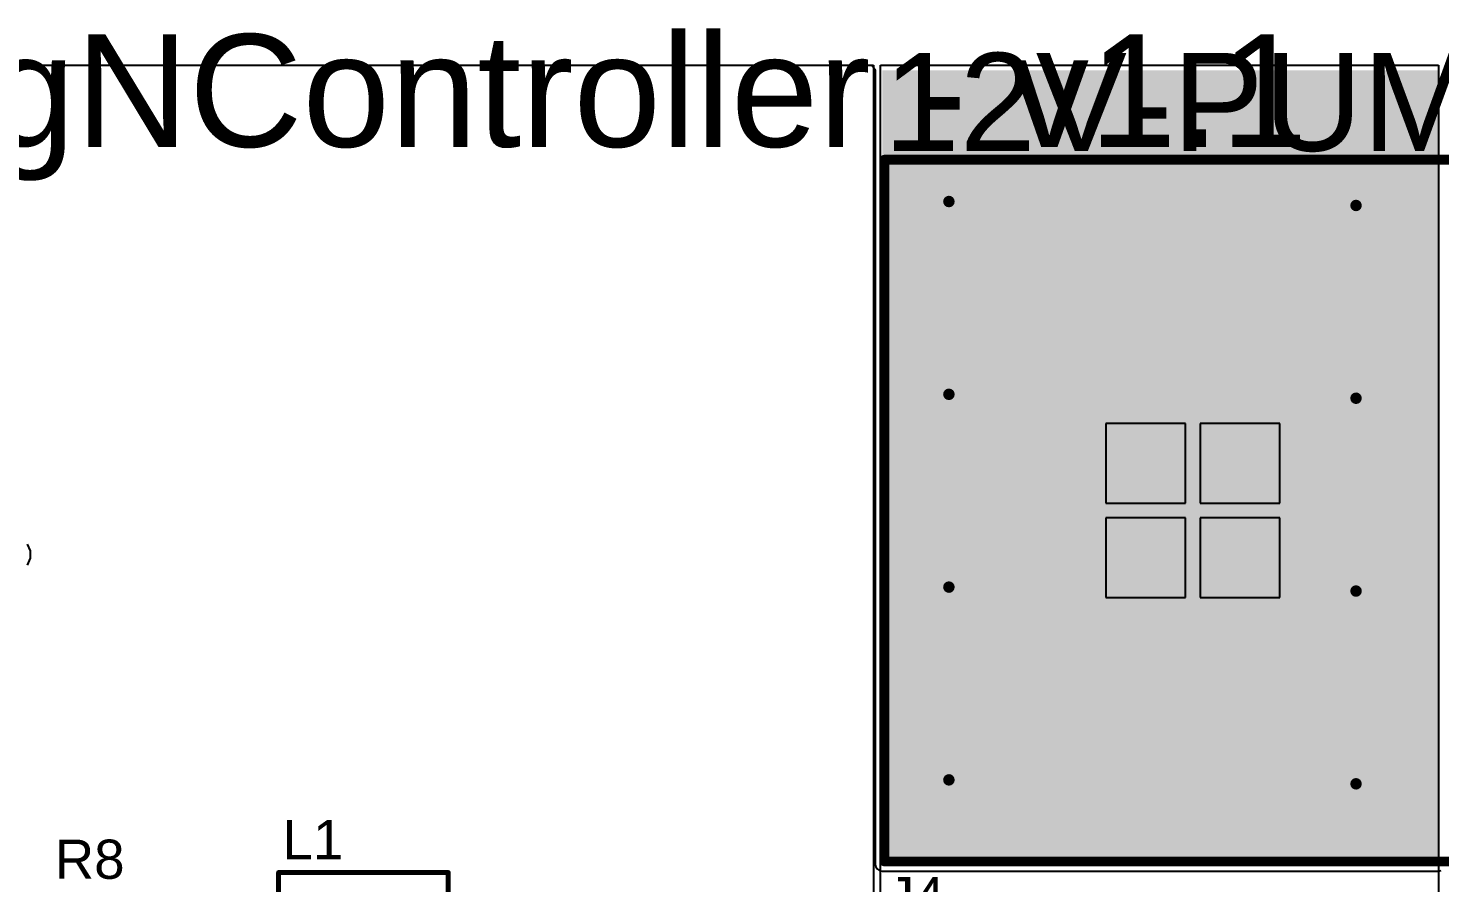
# Model space of a CAD drawing. Header units: millimetres. Extents: x -3 to 175, y -4 to 177.
# Drawn here: x 115.54 to 152.16, y 154.86 to 177.03 of the extents above; entities that cross this region are included whole.
import ezdxf

# ---------------------------------------------------------------- set-up
doc = ezdxf.new("R2010")
doc.units = ezdxf.units.MM
for name, color, linetype in [('BottomLayer', 5, 'Continuous'), ('BottomSolder', 6, 'Continuous'), ('MultiLayer', 9, 'Continuous'), ('PadHoleLayer', 156, 'Continuous'), ('TopLayer', 1, 'Continuous'), ('TopOverlay', 2, 'Continuous'), ('TopPaste', 8, 'Continuous'), ('TopSolder', 216, 'Continuous'), ('ViaHoleLayer', 16, 'Continuous')]:
    doc.layers.add(name, color=color, linetype=linetype)
doc.styles.add('Arial', font='', dxfattribs={"height": 0.2})
doc.styles.get('Arial').set_extended_font_data('Arial')

# ---------------------------------------------------------------- blocks, each defined once
blk = doc.blocks.new('MWSA0402S_4R7MT_95')
at = {"layer": 'TopLayer'}
for points in [[(-2.6, 1.25), (-1.1, 1.25), (-1.1, -1.25), (-2.6, -1.25)], [(1.1, 1.25), (2.6, 1.25), (2.6, -1.25), (1.1, -1.25)]]:
    blk.add_hatch(color=1, dxfattribs=at).paths.add_polyline_path(points)
at = {"layer": 'TopPaste'}
for points in [[(-2.6, 1.25), (-1.1, 1.25), (-1.1, -1.25), (-2.6, -1.25)], [(1.1, 1.25), (2.6, 1.25), (2.6, -1.25), (1.1, -1.25)]]:
    blk.add_hatch(color=8, dxfattribs=at).paths.add_polyline_path(points)
at = {"layer": 'TopSolder'}
for points in [[(-2.702, 1.352), (-0.998, 1.352), (-0.998, -1.352), (-2.702, -1.352)], [(0.998, 1.352), (2.702, 1.352), (2.702, -1.352), (0.998, -1.352)]]:
    blk.add_hatch(color=216, dxfattribs=at).paths.add_polyline_path(points)
at = {"layer": 'TopOverlay', "const_width": 0.127}
for points in [[(2.2, 2.1), (-2.2, 2.1)], [(-2.2, 2.1), (-2.2, 1.387)], [(2.2, 2.1), (2.2, 1.387)], [(-2.2, -1.387), (-2.2, -2.1)], [(2.2, -1.387), (2.2, -2.1)], [(2.2, -2.1), (-2.2, -2.1)]]:
    blk.add_lwpolyline(points, dxfattribs=at)
at = {"layer": 'TopOverlay', "const_width": 0.0635}
for points in [[(-2.232, 2.1, 1), (-2.168, 2.1, 1)], [(-2.232, 2.1, 1), (-2.168, 2.1, 1)], [(2.168, 2.1, 1), (2.232, 2.1, 1)], [(2.168, 2.1, 1), (2.232, 2.1, 1)], [(-2.232, 1.387, 1), (-2.168, 1.387, 1)], [(2.168, 1.387, 1), (2.232, 1.387, 1)], [(-2.232, -1.387, 1), (-2.168, -1.387, 1)], [(2.168, -1.387, 1), (2.232, -1.387, 1)], [(-2.232, -2.1, 1), (-2.168, -2.1, 1)], [(-2.232, -2.1, 1), (-2.168, -2.1, 1)], [(2.168, -2.1, 1), (2.232, -2.1, 1)], [(2.168, -2.1, 1), (2.232, -2.1, 1)]]:
    blk.add_lwpolyline(points, format="xyb", close=True, dxfattribs=at)
blk = doc.blocks.new('KF78C_13_0_2P_116')
at = {"layer": 'BottomLayer'}
blk.add_hatch(color=5, dxfattribs=at).paths.add_polyline_path([(-8.5, 2), (-4.5, 2), (-4.5, -2), (-8.5, -2)])
h = blk.add_hatch(color=5, dxfattribs=at)
edge = h.paths.add_edge_path()
edge.add_arc((6.5, 0), 2, 0, 360)
at = {"layer": 'BottomSolder'}
blk.add_hatch(color=6, dxfattribs=at).paths.add_polyline_path([(-8.551, 2.051), (-4.449, 2.051), (-4.449, -2.051), (-8.551, -2.051)])
h = blk.add_hatch(color=6, dxfattribs=at)
edge = h.paths.add_edge_path()
edge.add_arc((6.5, 0), 2.051, 0, 360)
at = {"layer": 'MultiLayer'}
blk.add_hatch(color=9, dxfattribs=at).paths.add_polyline_path([(-8.5, 2), (-4.5, 2), (-4.5, -2), (-8.5, -2)])
h = blk.add_hatch(color=9, dxfattribs=at)
edge = h.paths.add_edge_path()
edge.add_arc((6.5, 0), 2, 0, 360)
at = {"layer": 'PadHoleLayer'}
h = blk.add_hatch(color=156, dxfattribs=at)
edge = h.paths.add_edge_path()
edge.add_arc((-6.5, 0), 1.3, 0, 360)
h = blk.add_hatch(color=156, dxfattribs=at)
edge = h.paths.add_edge_path()
edge.add_arc((6.5, 0), 1.3, 0, 360)
at = {"layer": 'TopLayer'}
blk.add_hatch(color=1, dxfattribs=at).paths.add_polyline_path([(-8.5, 2), (-4.5, 2), (-4.5, -2), (-8.5, -2)])
h = blk.add_hatch(color=1, dxfattribs=at)
edge = h.paths.add_edge_path()
edge.add_arc((6.5, 0), 2, 0, 360)
at = {"layer": 'TopSolder'}
blk.add_hatch(color=216, dxfattribs=at).paths.add_polyline_path([(-8.551, 2.051), (-4.449, 2.051), (-4.449, -2.051), (-8.551, -2.051)])
h = blk.add_hatch(color=216, dxfattribs=at)
edge = h.paths.add_edge_path()
edge.add_arc((6.5, 0), 2.051, 0, 360)
at = {"layer": 'TopOverlay', "const_width": 0.254}
for points in [[(-14.5, 9.1), (14.5, 9.1)], [(-14.5, -9.1), (-14.5, 9.1)], [(14.5, -9.1), (14.5, 9.1)], [(-14.5, -9.1), (14.5, -9.1)]]:
    blk.add_lwpolyline(points, dxfattribs=at)
at = {"layer": 'TopOverlay', "const_width": 0.127}
for points in [[(-14.563, 9.1, 1), (-14.436, 9.1, 1)], [(-14.563, 9.1, 1), (-14.436, 9.1, 1)], [(14.437, 9.1, 1), (14.564, 9.1, 1)], [(14.437, 9.1, 1), (14.564, 9.1, 1)], [(-14.563, -9.1, 1), (-14.436, -9.1, 1)], [(-14.563, -9.1, 1), (-14.436, -9.1, 1)], [(14.437, -9.1, 1), (14.564, -9.1, 1)], [(14.437, -9.1, 1), (14.564, -9.1, 1)]]:
    blk.add_lwpolyline(points, format="xyb", close=True, dxfattribs=at)

msp = doc.modelspace()

# ---------------------------------------------------------------- hatches: boundary and pattern name
at = {"layer": 'BottomLayer'}
h = msp.add_hatch(color=5, dxfattribs=at)
edge = h.paths.add_edge_path()
edge.add_arc((139.421, 172.531), 0.3, 0, 360)
h = msp.add_hatch(color=5, dxfattribs=at)
edge = h.paths.add_edge_path()
edge.add_arc((149.983, 172.429), 0.3, 0, 360)
h = msp.add_hatch(color=5, dxfattribs=at)
edge = h.paths.add_edge_path()
edge.add_arc((139.421, 167.531), 0.3, 0, 360)
h = msp.add_hatch(color=5, dxfattribs=at)
edge = h.paths.add_edge_path()
edge.add_arc((149.983, 167.429), 0.3, 0, 360)
h = msp.add_hatch(color=5, dxfattribs=at)
edge = h.paths.add_edge_path()
edge.add_arc((139.421, 162.531), 0.3, 0, 360)
h = msp.add_hatch(color=5, dxfattribs=at)
edge = h.paths.add_edge_path()
edge.add_arc((149.983, 162.429), 0.3, 0, 360)
h = msp.add_hatch(color=5, dxfattribs=at)
edge = h.paths.add_edge_path()
edge.add_arc((139.421, 157.531), 0.3, 0, 360)
h = msp.add_hatch(color=5, dxfattribs=at)
edge = h.paths.add_edge_path()
edge.add_arc((149.983, 157.429), 0.3, 0, 360)
at = {"layer": 'BottomSolder'}
h = msp.add_hatch(color=6, dxfattribs=at)
edge = h.paths.add_edge_path()
edge.add_arc((139.421, 172.531), 0.402, 0, 360)
h = msp.add_hatch(color=6, dxfattribs=at)
edge = h.paths.add_edge_path()
edge.add_arc((149.983, 172.429), 0.402, 0, 360)
h = msp.add_hatch(color=6, dxfattribs=at)
edge = h.paths.add_edge_path()
edge.add_arc((139.421, 167.531), 0.402, 0, 360)
h = msp.add_hatch(color=6, dxfattribs=at)
edge = h.paths.add_edge_path()
edge.add_arc((149.983, 167.429), 0.402, 0, 360)
h = msp.add_hatch(color=6, dxfattribs=at)
edge = h.paths.add_edge_path()
edge.add_arc((139.421, 162.531), 0.402, 0, 360)
h = msp.add_hatch(color=6, dxfattribs=at)
edge = h.paths.add_edge_path()
edge.add_arc((149.983, 162.429), 0.402, 0, 360)
h = msp.add_hatch(color=6, dxfattribs=at)
edge = h.paths.add_edge_path()
edge.add_arc((139.421, 157.531), 0.402, 0, 360)
h = msp.add_hatch(color=6, dxfattribs=at)
edge = h.paths.add_edge_path()
edge.add_arc((149.983, 157.429), 0.402, 0, 360)
at = {"layer": 'TopLayer'}
msp.add_hatch(color=1, dxfattribs=at).paths.add_polyline_path([(137.693, 155.346), (152.121, 155.346), (152.121, 175.938), (137.693, 175.938)])
h = msp.add_hatch(color=1, dxfattribs=at)
edge = h.paths.add_edge_path()
edge.add_arc((139.421, 172.531), 0.3, 0, 360)
h = msp.add_hatch(color=1, dxfattribs=at)
edge = h.paths.add_edge_path()
edge.add_arc((149.983, 172.429), 0.3, 0, 360)
h = msp.add_hatch(color=1, dxfattribs=at)
edge = h.paths.add_edge_path()
edge.add_arc((139.421, 167.531), 0.3, 0, 360)
h = msp.add_hatch(color=1, dxfattribs=at)
edge = h.paths.add_edge_path()
edge.add_arc((149.983, 167.429), 0.3, 0, 360)
h = msp.add_hatch(color=1, dxfattribs=at)
edge = h.paths.add_edge_path()
edge.add_arc((139.421, 162.531), 0.3, 0, 360)
h = msp.add_hatch(color=1, dxfattribs=at)
edge = h.paths.add_edge_path()
edge.add_arc((149.983, 162.429), 0.3, 0, 360)
h = msp.add_hatch(color=1, dxfattribs=at)
edge = h.paths.add_edge_path()
edge.add_arc((139.421, 157.531), 0.3, 0, 360)
h = msp.add_hatch(color=1, dxfattribs=at)
edge = h.paths.add_edge_path()
edge.add_arc((149.983, 157.429), 0.3, 0, 360)
at = {"layer": 'TopSolder'}
h = msp.add_hatch(color=216, dxfattribs=at)
edge = h.paths.add_edge_path()
edge.add_arc((139.421, 172.531), 0.402, 0, 360)
h = msp.add_hatch(color=216, dxfattribs=at)
edge = h.paths.add_edge_path()
edge.add_arc((149.983, 172.429), 0.402, 0, 360)
h = msp.add_hatch(color=216, dxfattribs=at)
edge = h.paths.add_edge_path()
edge.add_arc((139.421, 167.531), 0.402, 0, 360)
h = msp.add_hatch(color=216, dxfattribs=at)
edge = h.paths.add_edge_path()
edge.add_arc((149.983, 167.429), 0.402, 0, 360)
h = msp.add_hatch(color=216, dxfattribs=at)
edge = h.paths.add_edge_path()
edge.add_arc((139.421, 162.531), 0.402, 0, 360)
h = msp.add_hatch(color=216, dxfattribs=at)
edge = h.paths.add_edge_path()
edge.add_arc((149.983, 162.429), 0.402, 0, 360)
h = msp.add_hatch(color=216, dxfattribs=at)
edge = h.paths.add_edge_path()
edge.add_arc((139.421, 157.531), 0.402, 0, 360)
h = msp.add_hatch(color=216, dxfattribs=at)
edge = h.paths.add_edge_path()
edge.add_arc((149.983, 157.429), 0.402, 0, 360)
at = {"layer": 'ViaHoleLayer'}
h = msp.add_hatch(color=16, dxfattribs=at)
edge = h.paths.add_edge_path()
edge.add_arc((139.421, 172.531), 0.15, 0, 360)
h = msp.add_hatch(color=16, dxfattribs=at)
edge = h.paths.add_edge_path()
edge.add_arc((149.983, 172.429), 0.15, 0, 360)
h = msp.add_hatch(color=16, dxfattribs=at)
edge = h.paths.add_edge_path()
edge.add_arc((139.421, 167.531), 0.15, 0, 360)
h = msp.add_hatch(color=16, dxfattribs=at)
edge = h.paths.add_edge_path()
edge.add_arc((149.983, 167.429), 0.15, 0, 360)
h = msp.add_hatch(color=16, dxfattribs=at)
edge = h.paths.add_edge_path()
edge.add_arc((139.421, 162.531), 0.15, 0, 360)
h = msp.add_hatch(color=16, dxfattribs=at)
edge = h.paths.add_edge_path()
edge.add_arc((149.983, 162.429), 0.15, 0, 360)
h = msp.add_hatch(color=16, dxfattribs=at)
edge = h.paths.add_edge_path()
edge.add_arc((139.421, 157.531), 0.15, 0, 360)
h = msp.add_hatch(color=16, dxfattribs=at)
edge = h.paths.add_edge_path()
edge.add_arc((149.983, 157.429), 0.15, 0, 360)

# ---------------------------------------------------------------- linework, layer by layer
at = {"layer": 'BottomLayer'}
for p, q in [((28.394, 176.068), (137.461, 176.068)), ((137.461, 176.068), (137.461, 76.2)), ((137.643, 76.2), (137.643, 176.068)), ((137.643, 176.068), (152.121, 176.068)), ((152.121, 176.068), (152.121, 152.908)), ((145.557, 166.77), (143.494, 166.77)), ((143.494, 166.77), (143.494, 164.706)), ((145.557, 164.706), (145.557, 166.77)), ((148.002, 166.77), (145.938, 166.77)), ((145.938, 166.77), (145.938, 164.706)), ((148.002, 164.706), (148.002, 166.77)), ((143.494, 164.706), (145.557, 164.706)), ((145.938, 164.706), (148.002, 164.706)), ((145.557, 164.325), (143.494, 164.325)), ((143.494, 164.325), (143.494, 162.262)), ((145.557, 162.262), (145.557, 164.325)), ((148.002, 164.325), (145.938, 164.325)), ((145.938, 164.325), (145.938, 162.262)), ((148.002, 162.262), (148.002, 164.325)), ((115.591, 163.468), (115.518, 163.643)), ((115.591, 163.278), (115.591, 163.468)), ((115.518, 163.102), (115.591, 163.278)), ((143.494, 162.262), (145.557, 162.262)), ((145.938, 162.262), (148.002, 162.262))]:
    msp.add_line(p, q, dxfattribs=at)
at = {"layer": 'TopLayer'}
for p, q in [((108.616, 176.068), (137.418, 176.068)), ((137.418, 176.068), (137.429, 176.062)), ((137.429, 176.062), (137.513, 175.941)), ((137.513, 175.941), (137.512, 175.938)), ((137.512, 175.938), (137.512, 155.346)), ((115.591, 163.468), (115.518, 163.643)), ((115.591, 163.278), (115.591, 163.468)), ((115.518, 163.102), (115.591, 163.278)), ((137.512, 155.346), (137.526, 155.277)), ((137.526, 155.277), (137.565, 155.218)), ((137.565, 155.218), (137.624, 155.179)), ((137.624, 155.179), (137.693, 155.165)), ((137.693, 155.165), (152.121, 155.165)), ((152.121, 155.165), (152.19, 155.179))]:
    msp.add_line(p, q, dxfattribs=at)

# ---------------------------------------------------------------- block references
msp.add_blockref('KF78C_13_0_2P_116', (152.248, 164.516))
at = {"rotation": 180}
msp.add_blockref('MWSA0402S_4R7MT_95', (124.231, 153.028), dxfattribs=at)

# ---------------------------------------------------------------- texts
at = {"layer": 'TopOverlay', "style": 'Arial'}
for s, height, p in [('LogNController - v1.1', 2.921, (109.95, 173.949)), ('12V-PUMP', 2.54, (137.727, 173.845))]:
    msp.add_text(s, height=height, rotation=360, dxfattribs=at).set_placement(p)
for s, p in [('L1', (122.132, 155.474)), ('R8', (116.222, 154.966)), ('J4', (137.812, 154))]:
    msp.add_text(s, height=1.016, dxfattribs=at).set_placement(p)

doc.saveas('drawing.dxf')
